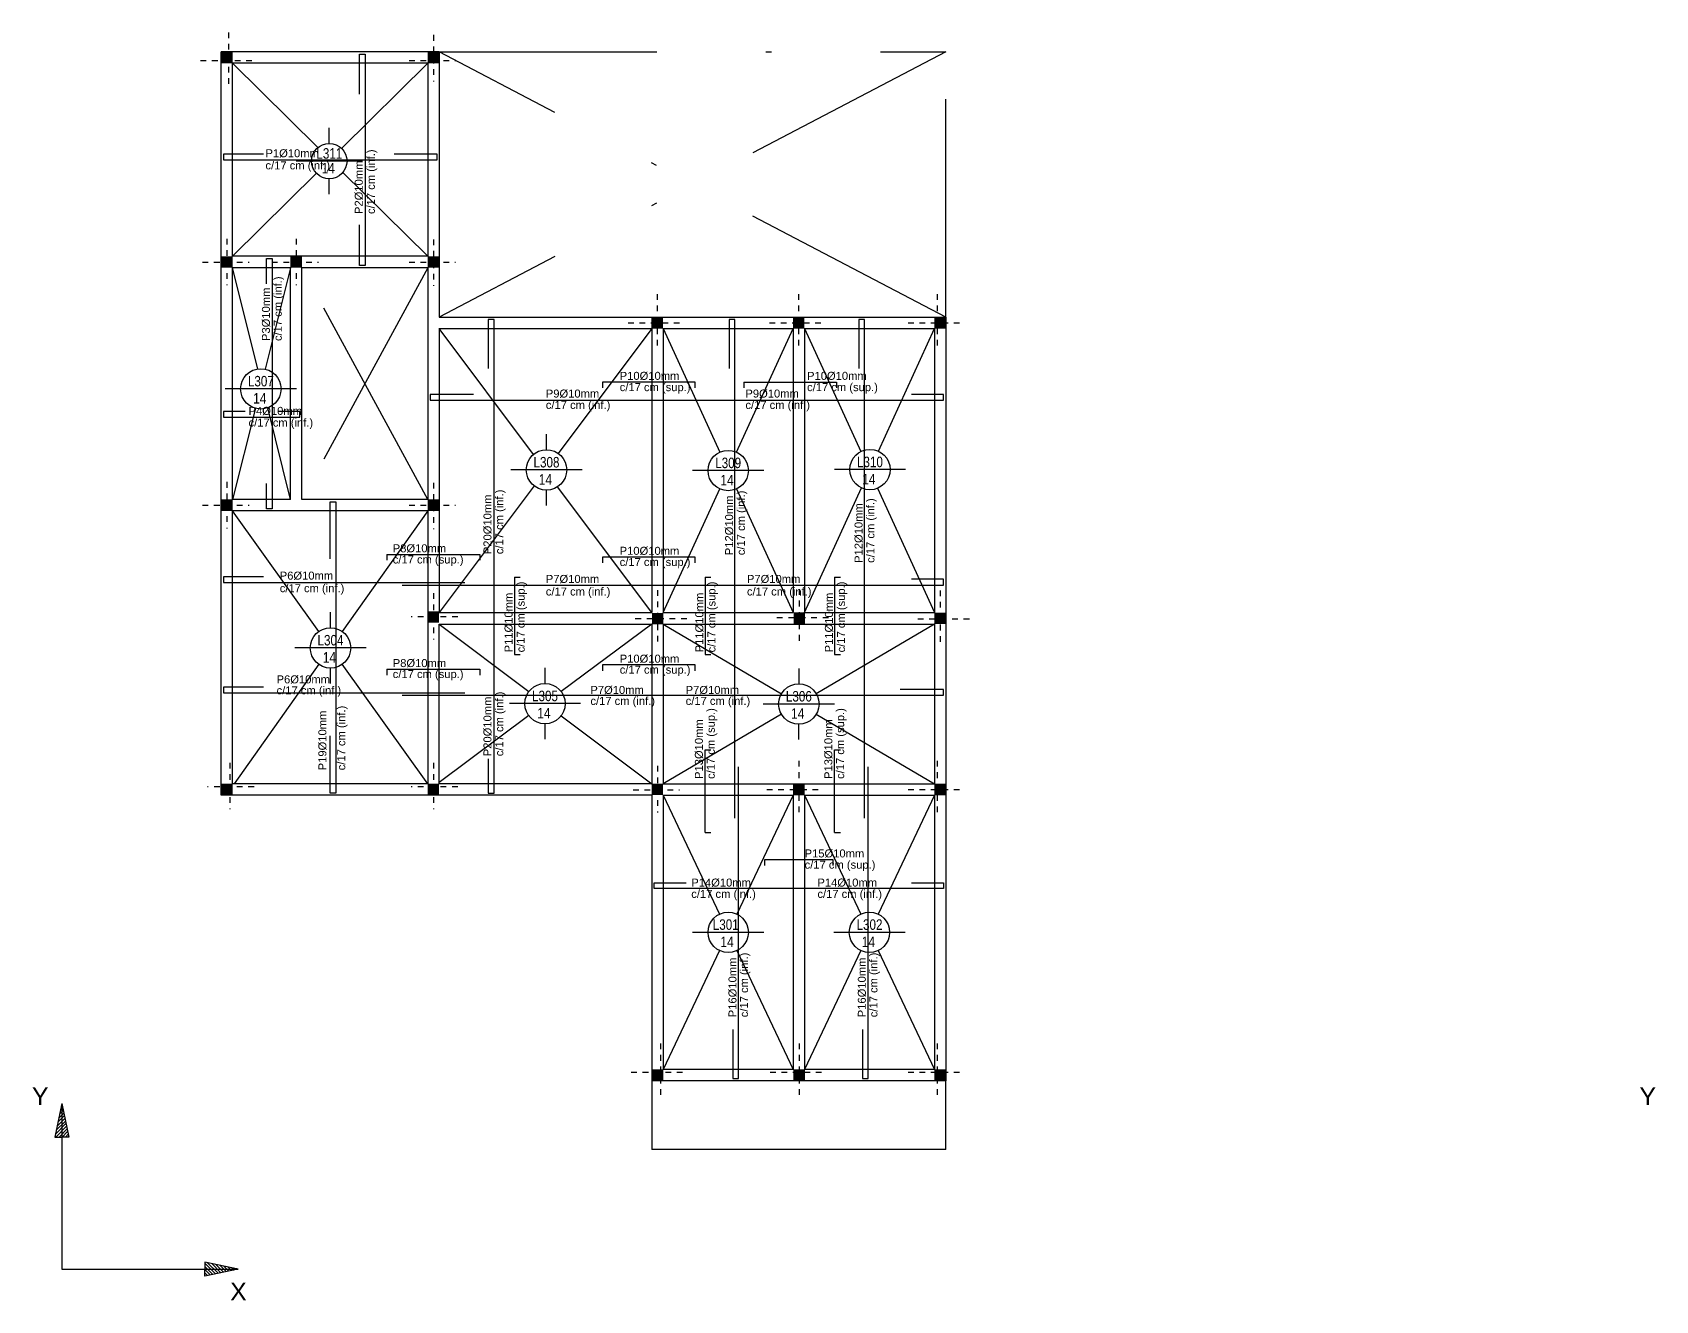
# Model space of a CAD drawing. Extents: x 235.5 to 308.1, y 49.3 to 71.5.
# Drawn here: x 235.47 to 263.87, y 49.35 to 71.53 of the extents above; entities that cross this region are included whole.
import ezdxf
from ezdxf.enums import TextEntityAlignment as Align

# ---------------------------------------------------------------- set-up
doc = ezdxf.new("R2010")
doc.units = 0
doc.linetypes.add('DASHDOT', pattern=[25.4, 12.7, -6.35, 0, -6.35])
doc.linetypes.add('DASHDOT2', pattern=[0.5, 0.25, -0.125, 0, -0.125])
for name, color, linetype in [('Armadura', 4, 'CONTINUOUS'), ('COLUMNAS EJES', 1, 'CONTINUOUS'), ('Ejes', 8, 'CONTINUOUS'), ('TEXTO', 2, 'CONTINUOUS'), ('Textos', 2, 'CONTINUOUS'), ('Verde', 3, 'CONTINUOUS'), ('VIGAS', 5, 'CONTINUOUS')]:
    doc.layers.add(name, color=color, linetype=linetype)
doc.styles.get("Standard").update_dxf_attribs({"font": 'arial.ttf', "height": 0.18})

msp = doc.modelspace()

# ---------------------------------------------------------------- hatches: boundary and pattern name
at = {"layer": 'COLUMNAS EJES'}
for points in [[(238.971, 71.193), (238.77, 71.193), (238.77, 70.992), (238.971, 70.992)], [(242.584, 71.193), (242.383, 71.193), (242.383, 70.992), (242.584, 70.992)], [(238.971, 67.616), (238.77, 67.616), (238.77, 67.415), (238.971, 67.415)], [(240.184, 67.616), (239.983, 67.616), (239.983, 67.415), (240.184, 67.415)], [(242.584, 67.616), (242.383, 67.616), (242.383, 67.415), (242.584, 67.415)], [(246.5, 66.553), (246.299, 66.553), (246.299, 66.352), (246.5, 66.352)], [(248.973, 66.553), (248.772, 66.553), (248.772, 66.352), (248.973, 66.352)], [(251.45, 66.553), (251.249, 66.553), (251.249, 66.352), (251.45, 66.352)], [(238.971, 63.361), (238.77, 63.361), (238.77, 63.16), (238.971, 63.16)], [(242.584, 63.361), (242.383, 63.361), (242.383, 63.16), (242.584, 63.16)], [(242.584, 61.406), (242.383, 61.406), (242.383, 61.205), (242.584, 61.205)], [(246.506, 61.375), (246.305, 61.375), (246.305, 61.174), (246.506, 61.174)], [(248.985, 61.389), (248.784, 61.389), (248.784, 61.188), (248.985, 61.188)], [(251.449, 61.383), (251.248, 61.383), (251.248, 61.182), (251.449, 61.182)], [(238.971, 58.387), (238.77, 58.387), (238.77, 58.186), (238.971, 58.186)], [(242.584, 58.387), (242.383, 58.387), (242.383, 58.186), (242.584, 58.186)], [(246.502, 58.39), (246.301, 58.39), (246.301, 58.189), (246.502, 58.189)], [(248.978, 58.387), (248.777, 58.387), (248.777, 58.186), (248.978, 58.186)], [(251.45, 58.387), (251.249, 58.387), (251.249, 58.186), (251.45, 58.186)], [(246.505, 53.392), (246.304, 53.392), (246.304, 53.191), (246.505, 53.191)], [(248.984, 53.392), (248.783, 53.392), (248.783, 53.191), (248.984, 53.191)], [(251.45, 53.392), (251.249, 53.392), (251.249, 53.191), (251.45, 53.191)]]:
    msp.add_hatch(color=256, dxfattribs=at).paths.add_polyline_path(points)
at = {"layer": 'Verde'}
h = msp.add_hatch(dxfattribs=at)
h.set_pattern_fill('ANSI31', color=256, scale=0.0125, style=0)
h.set_pattern_definition([(45, (106.06528, -236.049528), (-0.028063289, 0.028063289), [])])
h.paths.add_polyline_path([(235.981, 52.792), (236.104, 52.208), (235.981, 52.208), (235.859, 52.208)])
h = msp.add_hatch(dxfattribs=at)
h.set_pattern_fill('ANSI31', color=256, scale=0.0125, angle=-90, style=0)
h.set_pattern_definition([(315, (-49.77222, 179.813033), (0.028063289, 0.028063289), [])])
h.paths.add_polyline_path([(239.069, 49.897), (238.486, 49.775), (238.486, 49.897), (238.486, 50.019)])

# ---------------------------------------------------------------- linework, layer by layer
at = {"layer": 'Armadura'}
for p, q in [((247.912, 65.415), (249.537, 65.415)), ((247.912, 65.415), (247.912, 65.315)), ((249.537, 65.415), (249.537, 65.315)), ((241.671, 62.397), (243.296, 62.397)), ((241.671, 62.397), (241.671, 62.297)), ((243.296, 62.397), (243.296, 62.297)), ((243.9, 62), (244, 62)), ((247.238, 62), (247.338, 62)), ((249.503, 62), (249.603, 62)), ((243.9, 60.65), (244, 60.65)), ((247.238, 60.65), (247.338, 60.65)), ((249.503, 60.65), (249.603, 60.65)), ((241.671, 60.39), (243.296, 60.39)), ((241.671, 60.39), (241.671, 60.29)), ((243.296, 60.39), (243.296, 60.29)), ((247.238, 57.537), (247.238, 58.983)), ((247.238, 58.983), (247.338, 58.983)), ((249.503, 57.537), (249.503, 58.983)), ((249.503, 58.983), (249.603, 58.983)), ((247.238, 57.537), (247.338, 57.537)), ((249.503, 57.537), (249.603, 57.537)), ((247.723, 54.091), (247.723, 53.231)), ((249.988, 54.091), (249.988, 53.231)), ((247.723, 53.231), (247.823, 53.231)), ((249.988, 53.231), (250.088, 53.231))]:
    msp.add_line(p, q, dxfattribs=at)
for points in [[(241.188, 70.453), (241.188, 71.153), (241.288, 71.153), (241.288, 67.455), (241.188, 67.455), (241.188, 68.165)], [(239.51, 69.404), (238.81, 69.404), (238.81, 69.304), (242.548, 69.304), (242.548, 69.404), (241.798, 69.404)], [(239.563, 67.135), (239.563, 67.375), (239.563, 67.575), (239.663, 67.575), (239.663, 63.2), (239.563, 63.2), (239.563, 63.4), (239.563, 63.64)], [(243.444, 58.826), (243.444, 58.226), (243.544, 58.226), (243.544, 66.512), (243.444, 66.512), (243.444, 65.652)], [(247.759, 57.786), (247.759, 66.512), (247.659, 66.512), (247.659, 65.652)], [(250.024, 57.786), (250.024, 66.512), (249.924, 66.512), (249.924, 65.652)], [(247.064, 65.315), (247.064, 65.415), (245.439, 65.415), (245.439, 65.315)], [(243.184, 65.2), (242.424, 65.2), (242.424, 65.1), (251.41, 65.1), (251.41, 65.2), (250.85, 65.2)], [(239.19, 64.899), (238.97, 64.899), (238.81, 64.899), (238.81, 64.799), (240.144, 64.799), (240.144, 64.899), (239.984, 64.899), (239.764, 64.899)], [(240.679, 62.32), (240.679, 63.32), (240.779, 63.32), (240.779, 58.226), (240.679, 58.226), (240.679, 59.226)], [(247.064, 62.253), (247.064, 62.353), (245.439, 62.353), (245.439, 62.253)], [(239.51, 62.009), (238.81, 62.009), (238.81, 61.909), (243.034, 61.909)], [(241.934, 61.864), (251.41, 61.864), (251.41, 61.964), (250.85, 61.964)], [(243.9, 62), (243.9, 60.65)], [(247.238, 62), (247.238, 60.65)], [(249.503, 62), (249.503, 60.65)], [(247.064, 60.366), (247.064, 60.466), (245.439, 60.466), (245.439, 60.366)], [(239.51, 60.08), (238.81, 60.08), (238.81, 59.98), (243.034, 59.98)], [(241.934, 59.936), (251.41, 59.936), (251.41, 60.036), (250.65, 60.036)], [(247.823, 53.231), (247.823, 58.686)], [(250.088, 53.231), (250.088, 58.686)], [(249.477, 56.959), (249.477, 57.059), (248.277, 57.059), (248.277, 56.959)], [(250.85, 56.655), (251.41, 56.655), (251.41, 56.555), (246.344, 56.555), (246.344, 56.655), (246.904, 56.655)]]:
    msp.add_lwpolyline(points, dxfattribs=at)
at = {"layer": 'COLUMNAS EJES', "linetype": 'DASHDOT2', "ltscale": 0.3}
for p, q in [((238.897, 71.531), (238.897, 70.556)), ((242.483, 71.487), (242.483, 70.674)), ((238.409, 71.043), (239.385, 71.043)), ((242.058, 71.043), (242.871, 71.043)), ((238.87, 67.922), (238.87, 67.109)), ((240.084, 67.922), (240.084, 67.109)), ((242.484, 67.909), (242.484, 67.096)), ((238.444, 67.515), (239.257, 67.515)), ((239.658, 67.515), (240.471, 67.515)), ((242.058, 67.515), (242.871, 67.515)), ((246.399, 66.954), (246.399, 65.979)), ((248.872, 66.954), (248.872, 65.979)), ((251.3, 66.954), (251.3, 65.979)), ((245.889, 66.452), (246.864, 66.452)), ((248.362, 66.452), (249.337, 66.452)), ((250.789, 66.452), (251.765, 66.452)), ((238.87, 63.667), (238.87, 62.854)), ((242.484, 63.654), (242.484, 62.841)), ((238.444, 63.26), (239.257, 63.26)), ((242.058, 63.26), (242.871, 63.26)), ((242.484, 61.724), (242.484, 60.911)), ((246.406, 61.776), (246.406, 60.801)), ((248.884, 61.791), (248.884, 60.815)), ((251.35, 61.771), (251.35, 60.795)), ((242.909, 61.306), (242.096, 61.306)), ((246.916, 61.274), (245.941, 61.274)), ((249.394, 61.289), (248.419, 61.289)), ((251.86, 61.269), (250.885, 61.269)), ((248.877, 58.788), (248.877, 57.813)), ((251.3, 58.788), (251.3, 57.813)), ((238.92, 58.754), (238.92, 57.942)), ((242.484, 58.754), (242.484, 57.942)), ((242.484, 58.754), (242.484, 57.942)), ((246.402, 58.7), (246.402, 57.887)), ((239.345, 58.336), (238.532, 58.336)), ((242.909, 58.336), (242.096, 58.336)), ((242.909, 58.336), (242.096, 58.336)), ((245.977, 58.282), (246.789, 58.282)), ((248.317, 58.286), (249.292, 58.286)), ((250.789, 58.286), (251.765, 58.286)), ((246.454, 53.843), (246.454, 52.867)), ((248.884, 53.843), (248.884, 52.867)), ((251.3, 53.843), (251.3, 52.867)), ((245.944, 53.341), (246.919, 53.341)), ((248.373, 53.341), (249.349, 53.341)), ((250.789, 53.341), (251.765, 53.341))]:
    msp.add_line(p, q, dxfattribs=at)
at = {"layer": 'Ejes', "linetype": 'Continuous', "ltscale": 0.1}
for p, q in [((240.462, 69.517), (238.97, 70.993)), ((242.384, 70.993), (240.878, 69.503)), ((240.438, 69.068), (238.97, 67.615)), ((242.384, 67.615), (240.901, 69.083)), ((239.414, 65.645), (238.971, 67.415)), ((239.985, 67.415), (239.541, 65.64)), ((244.234, 64.147), (242.584, 66.352)), ((246.304, 66.352), (244.667, 64.165)), ((239.37, 64.956), (238.971, 63.36)), ((239.985, 63.36), (239.584, 64.964)), ((244.244, 63.6), (242.584, 61.381)), ((246.304, 61.381), (244.656, 63.583)), ((240.683, 61.117), (240.683, 61.387)), ((241.306, 60.764), (240.06, 60.764)), ((240.683, 60.142), (240.683, 60.412))]:
    msp.add_line(p, q, dxfattribs=at)
at = {"layer": 'Ejes', "linetype": 'DASHDOT', "ltscale": 0.3}
for p, q in [((251.45, 71.193), (242.584, 66.552)), ((251.45, 66.552), (242.584, 71.193)), ((242.584, 71.193), (251.45, 71.193)), ((251.45, 66.552), (251.45, 71.193)), ((242.385, 63.36), (240.185, 67.415)), ((242.385, 67.415), (240.185, 63.36))]:
    msp.add_line(p, q, dxfattribs=at)
at = {"layer": 'Ejes'}
for p, q in [((240.662, 69.59), (240.662, 69.86)), ((241.242, 69.281), (240.083, 69.281)), ((240.662, 68.702), (240.662, 68.972)), ((240.087, 65.296), (238.842, 65.296)), ((244.462, 64.231), (244.462, 64.501)), ((245.085, 63.878), (243.839, 63.878)), ((245.085, 63.878), (243.839, 63.878)), ((248.263, 63.867), (247.018, 63.867)), ((250.744, 63.884), (249.498, 63.884)), ((244.462, 63.255), (244.462, 63.525)), ((244.436, 60.143), (244.436, 60.413)), ((248.877, 60.406), (248.877, 60.136)), ((245.058, 59.79), (243.813, 59.79)), ((249.5, 59.783), (248.254, 59.783)), ((244.436, 59.167), (244.436, 59.437)), ((248.877, 59.161), (248.877, 59.431)), ((248.263, 55.788), (247.018, 55.788)), ((250.736, 55.788), (249.491, 55.788))]:
    msp.add_line(p, q, dxfattribs=at)
for points in [[(246.504, 66.352), (247.494, 64.188)], [(247.787, 64.188), (248.777, 66.352)], [(248.977, 66.352), (249.962, 64.198)], [(250.268, 64.205), (251.25, 66.352)], [(246.504, 61.381), (247.494, 63.546)], [(247.787, 63.546), (248.777, 61.381)], [(248.977, 61.381), (249.974, 63.563)], [(250.255, 63.557), (251.25, 61.381)], [(240.478, 61.051), (238.97, 63.16)], [(242.384, 63.16), (240.887, 61.052)], [(242.584, 61.181), (244.154, 60.002)], [(246.304, 61.181), (244.719, 60)], [(246.504, 61.181), (248.573, 59.962)], [(251.25, 61.181), (249.181, 59.962)], [(240.479, 60.477), (238.995, 58.386)], [(242.384, 58.386), (240.888, 60.477)], [(244.153, 59.579), (242.584, 58.411)], [(244.718, 59.578), (246.304, 58.386)], [(248.573, 59.604), (246.504, 58.386)], [(249.181, 59.604), (251.25, 58.386)], [(246.504, 58.186), (247.489, 56.107)], [(248.777, 58.186), (247.792, 56.107)], [(248.977, 58.186), (249.962, 56.107)], [(251.25, 58.186), (250.264, 56.107)], [(247.489, 55.47), (246.504, 53.391)], [(247.792, 55.47), (248.777, 53.391)], [(249.962, 55.47), (248.977, 53.391)], [(250.264, 55.47), (251.25, 53.391)]]:
    msp.add_lwpolyline(points, dxfattribs=at)
for centre, radius in [((240.662, 69.281), 0.31), ((239.464, 65.296), 0.353), ((244.462, 63.878), 0.353), ((247.641, 63.867), 0.353), ((250.121, 63.884), 0.353), ((244.436, 59.79), 0.353), ((248.877, 59.783), 0.353), ((247.641, 55.788), 0.353), ((250.113, 55.788), 0.353)]:
    msp.add_circle(centre, radius, dxfattribs=at)
at = {"layer": 'Ejes', "linetype": 'Continuous', "ltscale": 0.1}
msp.add_circle((240.683, 60.764), 0.353, dxfattribs=at)
at = {"layer": 'Verde'}
for points in [[(235.981, 52.792), (235.859, 52.208), (235.981, 52.208)], [(235.981, 52.792), (235.981, 49.897), (239.069, 49.897)], [(235.981, 52.792), (236.104, 52.208), (235.981, 52.208)], [(239.069, 49.897), (238.486, 50.019), (238.486, 49.897)], [(239.069, 49.897), (238.486, 49.775), (238.486, 49.897)]]:
    msp.add_lwpolyline(points, dxfattribs=at)
at = {"layer": 'VIGAS', "linetype": 'Continuous', "ltscale": 0.1}
for p, q in [((242.584, 71.193), (238.77, 71.193)), ((242.384, 70.993), (238.97, 70.993)), ((238.97, 67.615), (238.97, 70.993)), ((242.384, 70.993), (242.384, 67.615)), ((242.584, 71.193), (242.584, 66.552)), ((238.97, 63.36), (238.97, 67.415)), ((242.384, 67.415), (242.384, 63.36)), ((242.584, 66.552), (246.304, 66.552)), ((246.304, 66.552), (251.45, 66.552)), ((251.45, 66.552), (251.45, 58.386)), ((242.584, 66.352), (242.584, 61.381)), ((242.584, 66.352), (246.304, 66.352)), ((246.304, 66.352), (246.304, 61.381)), ((246.504, 66.352), (246.504, 61.381)), ((248.777, 66.352), (248.777, 61.381)), ((248.977, 66.352), (248.977, 61.381)), ((251.25, 66.352), (251.25, 61.381)), ((246.504, 64.74), (246.504, 61.381)), ((242.584, 61.381), (246.304, 61.381)), ((246.504, 61.381), (248.777, 61.381)), ((248.977, 61.381), (251.25, 61.381)), ((242.584, 61.181), (246.304, 61.181)), ((246.504, 61.181), (246.504, 58.386)), ((246.504, 61.181), (251.25, 61.181)), ((251.25, 61.181), (251.25, 58.386)), ((246.504, 58.386), (251.25, 58.386)), ((251.45, 58.386), (251.45, 53.191)), ((246.504, 58.186), (246.504, 53.391)), ((248.777, 58.186), (248.777, 53.391)), ((248.977, 58.186), (248.977, 53.391)), ((251.25, 58.186), (251.25, 53.391))]:
    msp.add_line(p, q, dxfattribs=at)
at = {"layer": 'VIGAS', "linetype": 'Continuous'}
for p, q in [((242.384, 67.615), (238.97, 67.615)), ((239.984, 67.415), (238.97, 67.415)), ((239.984, 63.36), (239.984, 67.415)), ((240.184, 63.36), (240.184, 67.415)), ((242.384, 67.415), (240.184, 67.415)), ((239.984, 63.36), (238.97, 63.36)), ((242.384, 63.36), (240.184, 63.36)), ((242.384, 63.16), (238.97, 63.16))]:
    msp.add_line(p, q, dxfattribs=at)
at = {"layer": 'VIGAS', "linetype": 'Continuous', "ltscale": 0.1}
for points in [[(246.304, 58.186), (238.77, 58.186), (238.77, 71.193)], [(246.504, 66.352), (248.777, 66.352)], [(248.977, 66.352), (251.25, 66.352)], [(242.384, 63.16), (242.384, 58.386), (238.97, 58.386), (238.97, 63.16)], [(246.304, 58.386), (242.584, 58.386), (242.584, 61.181)], [(246.304, 61.181), (246.304, 58.386)], [(246.304, 58.186), (246.304, 53.191)], [(246.504, 58.186), (248.777, 58.186)], [(248.977, 58.186), (251.25, 58.186)], [(248.777, 53.391), (246.504, 53.391)], [(251.25, 53.391), (248.977, 53.391)], [(251.45, 53.191), (246.304, 53.191)], [(251.45, 51.991), (246.304, 51.991)]]:
    msp.add_lwpolyline(points, dxfattribs=at)
at = {"layer": 'VIGAS'}
for points in [[(246.304, 53.191), (246.304, 51.991)], [(251.45, 51.991), (251.45, 53.191)]]:
    msp.add_lwpolyline(points, dxfattribs=at)

# ---------------------------------------------------------------- texts
at = {"layer": 'TEXTO'}
for s, p in [('P1%%c10mm', (239.545, 69.348)), ('c/17 cm (inf.)', (239.545, 69.136)), ('P10%%c10mm', (245.743, 65.454)), ('P10%%c10mm', (249.021, 65.454)), ('c/17 cm (sup.)', (245.743, 65.256)), ('c/17 cm (sup.)', (249.021, 65.256)), ('c/17 cm (inf.)', (244.45, 64.945)), ('P9%%c10mm', (244.45, 65.144)), ('c/17 cm (inf.)', (247.942, 64.945)), ('P9%%c10mm', (247.942, 65.144)), ('c/17 cm (inf.)', (239.249, 64.636)), ('P4%%c10mm', (239.249, 64.841)), ('P8%%c10mm', (241.772, 62.437)), ('P10%%c10mm', (245.742, 62.393)), ('c/17 cm (sup.)', (241.772, 62.241)), ('c/17 cm (sup.)', (245.742, 62.197)), ('P6%%c10mm', (239.795, 61.959)), ('P7%%c10mm', (244.45, 61.901)), ('P7%%c10mm', (247.969, 61.901)), ('c/17 cm (inf.)', (239.795, 61.739)), ('c/17 cm (inf.)', (244.45, 61.681)), ('c/17 cm (inf.)', (247.969, 61.681)), ('P8%%c10mm', (241.772, 60.429)), ('P10%%c10mm', (245.743, 60.506)), ('P6%%c10mm', (239.74, 60.144)), ('c/17 cm (sup.)', (241.772, 60.237)), ('c/17 cm (sup.)', (245.743, 60.314)), ('c/17 cm (inf.)', (239.74, 59.952)), ('P7%%c10mm', (245.23, 59.959)), ('P7%%c10mm', (246.897, 59.959)), ('c/17 cm (inf.)', (245.23, 59.767)), ('c/17 cm (inf.)', (246.897, 59.767)), ('P15%%c10mm', (248.978, 57.099)), ('c/17 cm (sup.)', (248.978, 56.902)), ('c/17 cm (inf.)', (246.995, 56.391)), ('P14%%c10mm', (246.995, 56.589)), ('c/17 cm (inf.)', (249.202, 56.391)), ('P14%%c10mm', (249.202, 56.589))]:
    msp.add_text(s, height=0.14, dxfattribs=at).set_placement(p)
for s, p in [('c/17 cm (inf.)', (241.459, 68.355)), ('P2%%c10mm', (241.247, 68.355)), ('P3%%c10mm', (239.623, 66.133)), ('c/17 cm (inf.)', (239.83, 66.133)), ('P20%%c10mm', (243.499, 62.404)), ('c/17 cm (inf.)', (243.706, 62.404)), ('P12%%c10mm', (247.727, 62.386)), ('c/17 cm (inf.)', (247.934, 62.386)), ('c/17 cm (inf.)', (250.199, 62.252)), ('P12%%c10mm', (249.992, 62.252)), ('c/17 cm (sup.)', (244.08, 60.686)), ('c/17 cm (sup.)', (247.418, 60.686)), ('c/17 cm (sup.)', (249.685, 60.686)), ('P11%%c10mm', (243.868, 60.686)), ('P11%%c10mm', (247.206, 60.686)), ('P11%%c10mm', (249.473, 60.686)), ('c/17 cm (inf.)', (243.706, 58.869)), ('P19%%c10mm', (240.611, 58.623)), ('c/17 cm (inf.)', (240.941, 58.623)), ('P20%%c10mm', (243.499, 58.869)), ('c/17 cm (sup.)', (247.406, 58.472)), ('c/17 cm (sup.)', (249.67, 58.472)), ('P13%%c10mm', (247.198, 58.472)), ('P13%%c10mm', (249.463, 58.472)), ('c/17 cm (inf.)', (247.988, 54.303)), ('c/17 cm (inf.)', (250.252, 54.303)), ('P16%%c10mm', (247.786, 54.303)), ('P16%%c10mm', (250.049, 54.303))]:
    msp.add_text(s, height=0.14, rotation=90, dxfattribs=at).set_placement(p)
at = {"layer": 'Textos'}
for s, width, p, p2 in [('L311', 0.793414, (240.436, 69.323), (240.889, 69.323)), ('14', 0.813074, (240.527, 69.066), (240.76, 69.066)), ('L307', 0.793414, (239.238, 65.339), (239.691, 65.339)), ('14', 0.813074, (239.329, 65.038), (239.562, 65.038)), ('L308', 0.793414, (244.235, 63.921), (244.689, 63.921)), ('L309', 0.793414, (247.414, 63.909), (247.867, 63.909)), ('L310', 0.793414, (249.894, 63.926), (250.348, 63.926)), ('14', 0.813074, (244.327, 63.62), (244.559, 63.62)), ('14', 0.813074, (247.505, 63.608), (247.738, 63.608)), ('14', 0.813074, (249.986, 63.625), (250.218, 63.625)), ('L304', 0.793414, (240.456, 60.807), (240.91, 60.807)), ('14', 0.813074, (240.548, 60.506), (240.78, 60.506)), ('L305', 0.793414, (244.209, 59.832), (244.662, 59.832)), ('L306', 0.793414, (248.65, 59.826), (249.104, 59.826)), ('14', 0.813074, (244.3, 59.531), (244.533, 59.531)), ('14', 0.813074, (248.741, 59.525), (248.974, 59.525)), ('L301', 0.793414, (247.371, 55.832), (247.825, 55.832)), ('L302', 0.793414, (249.887, 55.832), (250.34, 55.832)), ('14', 0.813074, (247.505, 55.53), (247.738, 55.53)), ('14', 0.813074, (249.978, 55.53), (250.21, 55.53))]:
    msp.add_text(s, height=0.184, dxfattribs=dict(at, width=width)).set_placement(p, p2, align=Align.FIT)
at = {"layer": 'Verde', "char_height": 0.312, "width": 0.71262, "attachment_point": 1}
for s, insert in [('Y', (235.459, 53.077)), ('Y', (263.584, 53.077)), ('X', (238.927, 49.66))]:
    msp.add_mtext(s, dxfattribs=dict(at, insert=insert))

doc.saveas('drawing.dxf')
